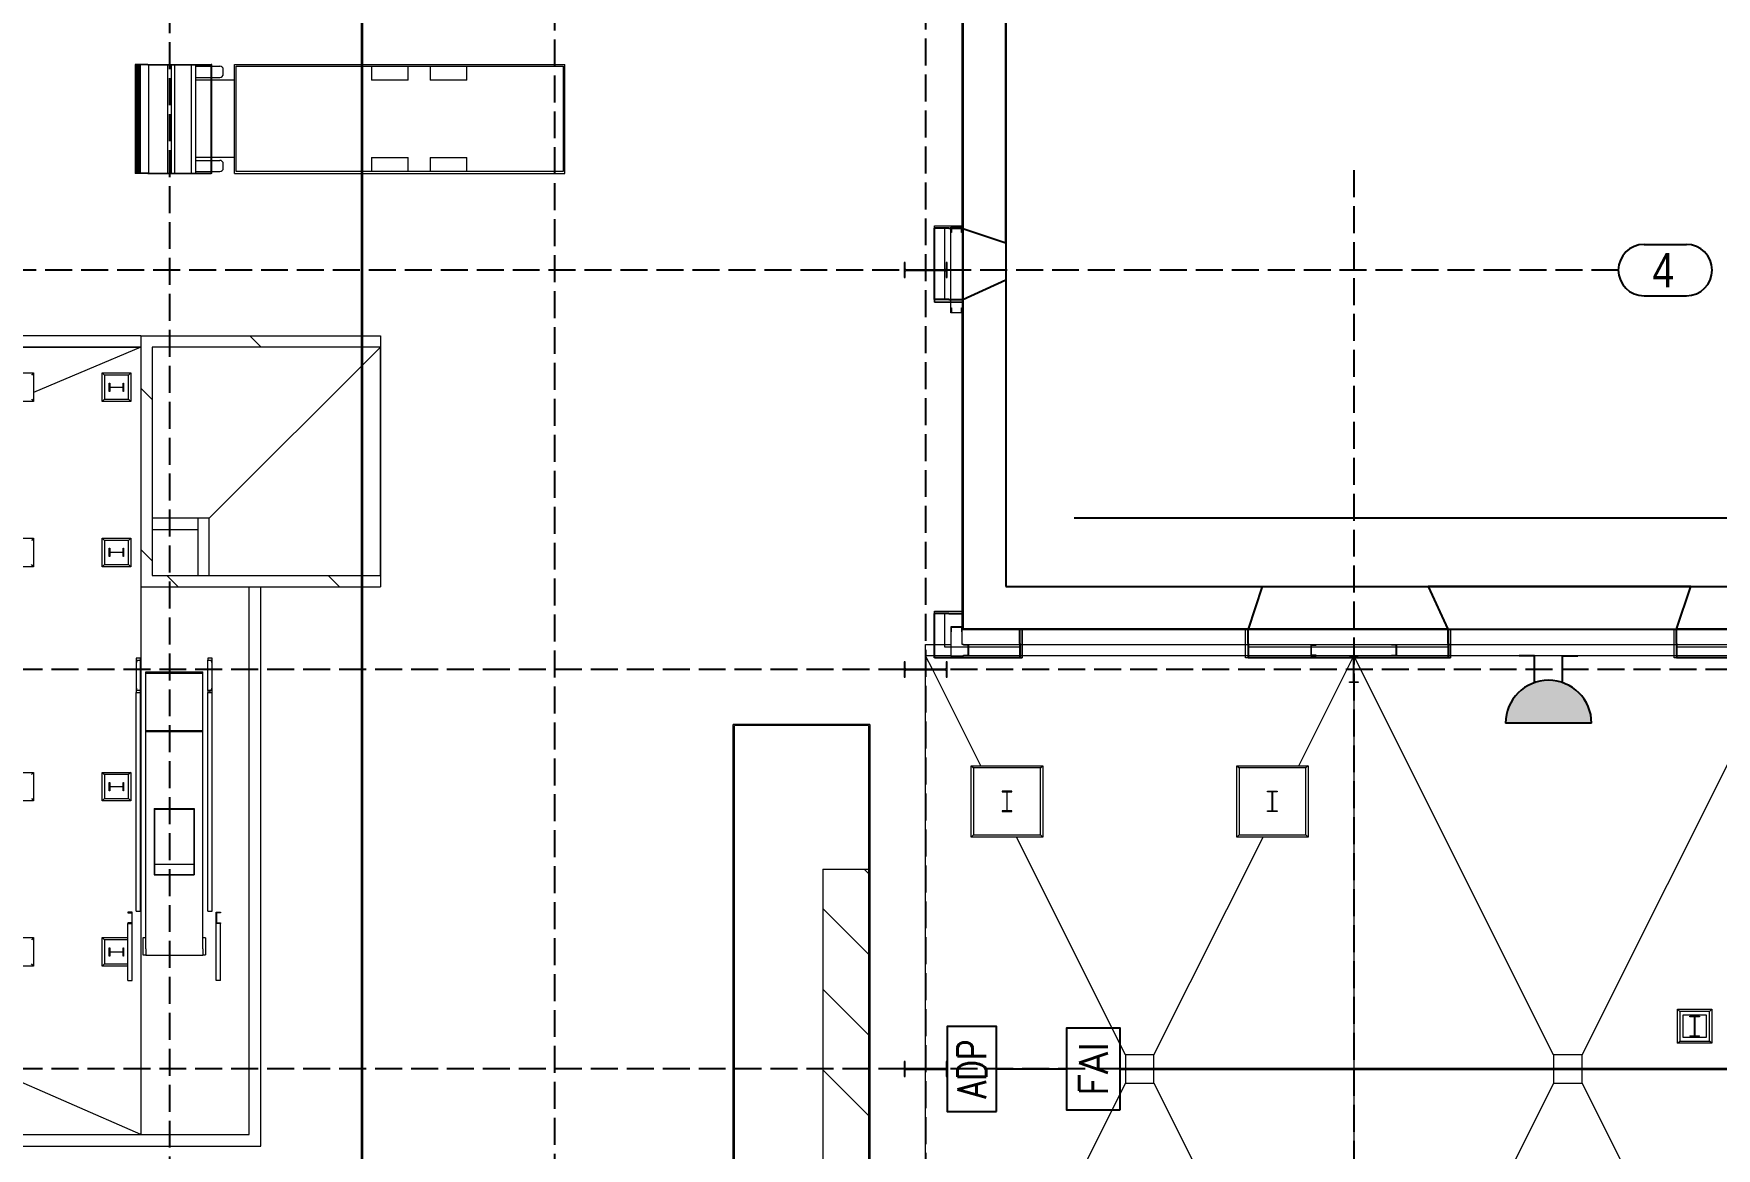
# Model space of a CAD drawing. Header units: millimetres. Extents: x 91119 to 792617, y 23924 to 150567.
# Drawn here: x 740424 to 769904, y 40645 to 60179 of the extents above; entities that cross this region are included whole.
import ezdxf
from ezdxf.enums import TextEntityAlignment as Align

# ---------------------------------------------------------------- set-up
doc = ezdxf.new("R2010")
doc.units = ezdxf.units.MM
doc.header["$LTSCALE"] = 100
for name, pattern in [('121217 IES and EMR$0$XKITLINE00', [0]), ('121217 IES and EMR$0$XKITLINE03', [6.299213, 4.724409, -1.574803]), ('DASHED', [19.05, 12.7, -6.35])]:
    doc.linetypes.add(name, pattern=pattern)
doc.layers.add('121217 IES and EMR$0$G3 Fab Prts-22 Door-Plan', color=7, linetype='Continuous', lineweight=5)
for name, color, linetype in [('121217 IES and EMR$0$grid', 8, 'Continuous'), ('121217 IES and EMR$0$layout', 8, 'Continuous'), ('121217 IES and EMR$0$Xref', 8, 'Continuous'), ('FA', 1, 'Continuous'), ('Fire Alarm', 1, 'Continuous'), ('Text', 7, 'Continuous')]:
    doc.layers.add(name, color=color, linetype=linetype)
doc.styles.add('121217 IES and EMR$0$CENTURY_GOTHIC', font='GOTHIC.TTF')
doc.styles.add('ROMANS', font='romans.shx', dxfattribs={"width": 0.8, "height": 2.5})

# ---------------------------------------------------------------- blocks, each defined once
blk = doc.blocks.new('121217 IES and EMR$0$Group-47-1')
at = {"layer": '121217 IES and EMR$0$G3 Fab Prts-22 Door-Plan', "color": 7, "linetype": 'Continuous', "lineweight": 5, "transparency": 33554687}
for p, q in [((-2250, 250.5), (-2250, -250.5)), ((2250, 250.5), (2250, -250.5))]:
    blk.add_line(p, q, dxfattribs=at)
blk = doc.blocks.new('121217 IES and EMR$0$Group-48-1')
at = {"layer": '121217 IES and EMR$0$G3 Fab Prts-22 Door-Plan', "color": 7, "linetype": 'Continuous', "lineweight": 5, "transparency": 33554687, "flags": 128}
for points in [[(-2250, 250.5), (-2208, 250.5), (-2208, -250.5), (-2250, -250.5)], [(2208, 250.5), (2250, 250.5), (2250, -250.5), (2208, -250.5)]]:
    blk.add_lwpolyline(points, close=True, dxfattribs=at)
blk = doc.blocks.new('121217 IES and EMR$0$Group-64-1')
at = {"layer": '121217 IES and EMR$0$G3 Fab Prts-22 Door-Plan', "color": 7, "linetype": 'Continuous', "lineweight": 5, "transparency": 33554687}
for p, q in [((-2750, 250.5), (-2750, -250.5)), ((2750, 250.5), (2750, -250.5))]:
    blk.add_line(p, q, dxfattribs=at)
blk = doc.blocks.new('121217 IES and EMR$0$Group-65-1')
at = {"layer": '121217 IES and EMR$0$G3 Fab Prts-22 Door-Plan', "color": 7, "linetype": 'Continuous', "lineweight": 5, "transparency": 33554687, "flags": 128}
for points in [[(-2750, 250.5), (-2708, 250.5), (-2708, -250.5), (-2750, -250.5)], [(2708, 250.5), (2750, 250.5), (2750, -250.5), (2708, -250.5)]]:
    blk.add_lwpolyline(points, close=True, dxfattribs=at)
blk = doc.blocks.new('121217 IES and EMR$0$Group-145-1')
at = {"layer": '121217 IES and EMR$0$G3 Fab Prts-22 Door-Plan', "color": 7, "linetype": 'Continuous', "lineweight": 5, "transparency": 33554687}
for p, q in [((-2000, 250.5), (-2000, -250.5)), ((2000, 250.5), (2000, -250.5))]:
    blk.add_line(p, q, dxfattribs=at)
blk = doc.blocks.new('121217 IES and EMR$0$Group-146-1')
at = {"layer": '121217 IES and EMR$0$G3 Fab Prts-22 Door-Plan', "color": 7, "linetype": 'Continuous', "lineweight": 5, "transparency": 33554687, "flags": 128}
for points in [[(-2000, 250.5), (-1958, 250.5), (-1958, -250.5), (-2000, -250.5)], [(1958, 250.5), (2000, 250.5), (2000, -250.5), (1958, -250.5)]]:
    blk.add_lwpolyline(points, close=True, dxfattribs=at)
blk = doc.blocks.new('121217 IES and EMR$0$Group-148-1')
at = {"layer": '121217 IES and EMR$0$G3 Fab Prts-22 Door-Plan', "color": 7, "linetype": 'Continuous', "lineweight": 5, "transparency": 33554687}
for p, q in [((-2000, 250.5), (-2000, -250.5)), ((2000, 250.5), (2000, -250.5))]:
    blk.add_line(p, q, dxfattribs=at)
blk = doc.blocks.new('121217 IES and EMR$0$Group-149-1')
at = {"layer": '121217 IES and EMR$0$G3 Fab Prts-22 Door-Plan', "color": 7, "linetype": 'Continuous', "lineweight": 5, "transparency": 33554687, "flags": 128}
for points in [[(-2000, 250.5), (-1958, 250.5), (-1958, -250.5), (-2000, -250.5)], [(1958, 250.5), (2000, 250.5), (2000, -250.5), (1958, -250.5)]]:
    blk.add_lwpolyline(points, close=True, dxfattribs=at)

msp = doc.modelspace()

# ---------------------------------------------------------------- hatches: boundary and pattern name
at = {"layer": 'Fire Alarm'}
h = msp.add_hatch(color=256, dxfattribs=at)
edge = h.paths.add_edge_path()
edge.add_line((767717, 48094), (766212, 48094))
edge.add_arc((766965, 48094), 753, 0, 180, ccw=False)

# ---------------------------------------------------------------- linework, layer by layer
at = {"layer": '121217 IES and EMR$0$grid', "linetype": '121217 IES and EMR$0$XKITLINE03'}
for p, q in [((749552, 144487), (749552, 31436)), ((742802, 144437), (742802, 31436)), ((756052, 113005), (756052, 28641)), ((763552, 57786), (763552, 28636)), ((768187, 56036), (614302, 56036)), ((790973, 49036), (614302, 49036)), ((790973, 42036), (614302, 42036))]:
    msp.add_line(p, q, dxfattribs=at)
at = {"layer": '121217 IES and EMR$0$grid', "linetype": '121217 IES and EMR$0$XKITLINE00'}
for p, q in [((768637, 56486), (769381, 56486)), ((768637, 55586), (769381, 55586))]:
    msp.add_line(p, q, dxfattribs=at)
for centre, start, end in [((768637, 56036), 90, 270), ((769381, 56036), 270, 90)]:
    msp.add_arc(centre, 450, start, end, dxfattribs=at)
at = {"layer": '121217 IES and EMR$0$layout'}
for p, q in [((756706, 118736), (756706, 49742)), ((757456, 56513), (757456, 61615)), ((756706, 61268), (756706, 56763)), ((756456, 56768), (756205, 56768)), ((756205, 56768), (756205, 56768)), ((756205, 56768), (756205, 56768)), ((756456, 56768), (756706, 56768)), ((756706, 56768), (756706, 56768)), ((756706, 56768), (756706, 56768)), ((756706, 56763), (757456, 56513)), ((756706, 55518), (757456, 55865)), ((757456, 55865), (757456, 50492)), ((756456, 55518), (756205, 55518)), ((756205, 55518), (756205, 55518)), ((756205, 55518), (756205, 55518)), ((756456, 55518), (756706, 55518)), ((756706, 49742), (756706, 55518)), ((756706, 55518), (756706, 55518)), ((756706, 55518), (756706, 55518)), ((757456, 50492), (761950, 50492)), ((761950, 50492), (761700, 49742)), ((769456, 50492), (764856, 50492)), ((764856, 50492), (765203, 49742)), ((769206, 49742), (769456, 50492)), ((756456, 50018), (756205, 50018)), ((756205, 50018), (756205, 50018)), ((756205, 50018), (756205, 50018)), ((756456, 50018), (756706, 50018)), ((756706, 50018), (756706, 50018)), ((756706, 50018), (756706, 50018)), ((756706, 49742), (786669, 49742)), ((757195, 49742), (756706, 49742)), ((761700, 49742), (757195, 49742)), ((757195, 49742), (757195, 49742)), ((757700, 49492), (757700, 49742)), ((757700, 49742), (757700, 49742)), ((757700, 49742), (757700, 49742)), ((761700, 49492), (761700, 49742)), ((761700, 49742), (761700, 49742)), ((761700, 49742), (761700, 49742)), ((765203, 49742), (769206, 49742)), ((765206, 49492), (765206, 49742)), ((765206, 49742), (765206, 49742)), ((765206, 49742), (765206, 49742)), ((769206, 49492), (769206, 49742)), ((769206, 49742), (769206, 49742)), ((769206, 49742), (769206, 49742)), ((757700, 49492), (757700, 49241)), ((757700, 49241), (757700, 49241)), ((757700, 49241), (757700, 49241)), ((761700, 49492), (761700, 49241)), ((761700, 49241), (761700, 49241)), ((761700, 49241), (761700, 49241)), ((765206, 49492), (765206, 49241)), ((765206, 49241), (765206, 49241)), ((765206, 49241), (765206, 49241)), ((769206, 49492), (769206, 49241)), ((769206, 49241), (769206, 49241)), ((769206, 49241), (769206, 49241))]:
    msp.add_line(p, q, dxfattribs=at)
at = {"layer": '121217 IES and EMR$0$layout', "transparency": 33554687}
for p, q in [((756706, 73543), (756706, 49742)), ((757456, 73232), (757456, 50492)), ((757456, 61517), (757456, 50492)), ((756205, 55518), (756205, 56768)), ((756706, 55518), (756706, 56768)), ((758656, 51692), (788619, 51692)), ((757456, 50492), (787419, 50492)), ((757456, 50492), (787419, 50492)), ((756205, 49241), (756205, 50018)), ((756706, 49742), (756706, 50018)), ((756706, 49742), (786669, 49742)), ((757700, 49742), (756706, 49742)), ((765206, 49742), (761700, 49742)), ((786669, 49742), (769206, 49742)), ((757700, 49241), (756205, 49241)), ((765206, 49241), (761700, 49241)), ((786168, 49241), (769206, 49241))]:
    msp.add_line(p, q, dxfattribs=at)
at = {"layer": '121217 IES and EMR$0$layout', "linetype": 'Continuous', "lineweight": 5, "transparency": 33554687}
for p, q in [((756205, 56768), (756205, 56810)), ((756205, 56810), (756706, 56810)), ((756390, 55518), (756390, 56768)), ((756390, 55518), (756390, 56768)), ((756706, 56768), (756706, 56810)), ((756205, 55518), (756205, 55476)), ((756205, 55476), (756706, 55476)), ((756706, 55518), (756706, 55476)), ((756205, 50018), (756205, 50060)), ((756205, 50060), (756706, 50060)), ((756390, 49426), (756390, 50018)), ((756390, 49426), (756390, 50018)), ((756706, 50018), (756706, 50060)), ((757700, 49742), (757742, 49742)), ((757742, 49241), (757742, 49742)), ((761700, 49742), (761658, 49742)), ((761658, 49241), (761658, 49742)), ((765206, 49742), (765248, 49742)), ((765248, 49241), (765248, 49742)), ((769206, 49742), (769164, 49742)), ((769164, 49241), (769164, 49742)), ((757700, 49426), (756390, 49426)), ((757700, 49426), (756390, 49426)), ((757700, 49241), (757742, 49241)), ((761700, 49241), (761658, 49241)), ((765206, 49426), (761700, 49426)), ((765206, 49241), (765248, 49241)), ((769206, 49241), (769164, 49241)), ((786353, 49426), (769206, 49426))]:
    msp.add_line(p, q, dxfattribs=at)
at = {"layer": '121217 IES and EMR$0$Xref', "linetype": 'Continuous', "lineweight": 20}
for p, q in [((756692, 56786), (756692, 61286)), ((742216, 59641), (742201, 59641)), ((742201, 59641), (742201, 57731)), ((742216, 57731), (742216, 59641)), ((742240, 59641), (742216, 59641)), ((742240, 57731), (742240, 59641)), ((742260, 59641), (742240, 59641)), ((742260, 57731), (742260, 59641)), ((742282, 59641), (742260, 59641)), ((742282, 57731), (742282, 59641)), ((742311, 59641), (742282, 59641)), ((742311, 59635), (742288, 59635)), ((742288, 59635), (742288, 57737)), ((742368, 59641), (742311, 59641)), ((742311, 59641), (742311, 59635)), ((742368, 59635), (742311, 59635)), ((742422, 59641), (742368, 59641)), ((742368, 59641), (742368, 59635)), ((742422, 59635), (742368, 59635)), ((742422, 59641), (742539, 59641)), ((742422, 59641), (742422, 59635)), ((742422, 59635), (742539, 59635)), ((742443, 57737), (742443, 59635)), ((742539, 59641), (742669, 59641)), ((742539, 59641), (742539, 59635)), ((742539, 59635), (742669, 59635)), ((742669, 59641), (742700, 59641)), ((742669, 59641), (742669, 59635)), ((742669, 59635), (742700, 59635)), ((742700, 59641), (742719, 59641)), ((742700, 59641), (742700, 59635)), ((742700, 59635), (742719, 59635)), ((742719, 59641), (743180, 59641)), ((742719, 59641), (742719, 59635)), ((742719, 59635), (743180, 59635)), ((742773, 57737), (742773, 59635)), ((742839, 57737), (742839, 59635)), ((742900, 57737), (742900, 59635)), ((743180, 59641), (743199, 59641)), ((743180, 59641), (743180, 59635)), ((743180, 59635), (743199, 59635)), ((743189, 57737), (743189, 59635)), ((743199, 59641), (743201, 59641)), ((743199, 59641), (743199, 59635)), ((743199, 59635), (743201, 59635)), ((743201, 59641), (743535, 59641)), ((743201, 59635), (743201, 59641)), ((743201, 59635), (743529, 59635)), ((743264, 57737), (743264, 59635)), ((743264, 59609), (743529, 59609)), ((743529, 59635), (743529, 57737)), ((743548, 59641), (743535, 59641)), ((743535, 59641), (743535, 57731)), ((743544, 59609), (743687, 59609)), ((743548, 57731), (743548, 59641)), ((743943, 57731), (743943, 59641)), ((743943, 59641), (749731, 59641)), ((743973, 59611), (749701, 59611)), ((743973, 57761), (743973, 59611)), ((746344, 59611), (746344, 59361)), ((746983, 59361), (746983, 59611)), ((747369, 59611), (747369, 59361)), ((748012, 59361), (748012, 59611)), ((749701, 59611), (749701, 57761)), ((749731, 57731), (749731, 59641)), ((743264, 59413), (743529, 59413)), ((743529, 59361), (743264, 59361)), ((743544, 59413), (743687, 59413)), ((743943, 59361), (743548, 59361)), ((743747, 59473), (743747, 59549)), ((746983, 59361), (746344, 59361)), ((748012, 59361), (747369, 59361)), ((743529, 58011), (743264, 58011)), ((743264, 57959), (743529, 57959)), ((743544, 57959), (743687, 57959)), ((743943, 58011), (743548, 58011)), ((743747, 57823), (743747, 57899)), ((746344, 58011), (746344, 57761)), ((746344, 58011), (746983, 58011)), ((746983, 57761), (746983, 58011)), ((747369, 58011), (747369, 57761)), ((747369, 58011), (748012, 58011)), ((748012, 57761), (748012, 58011)), ((742216, 57731), (742201, 57731)), ((742240, 57731), (742216, 57731)), ((742260, 57731), (742240, 57731)), ((742282, 57731), (742260, 57731)), ((742311, 57731), (742282, 57731)), ((742311, 57737), (742288, 57737)), ((742368, 57737), (742311, 57737)), ((742311, 57737), (742311, 57731)), ((742368, 57731), (742311, 57731)), ((742422, 57737), (742368, 57737)), ((742368, 57737), (742368, 57731)), ((742422, 57731), (742368, 57731)), ((742422, 57737), (742422, 57731)), ((742422, 57737), (742539, 57737)), ((742422, 57731), (742539, 57731)), ((742539, 57737), (742669, 57737)), ((742539, 57737), (742539, 57731)), ((742539, 57731), (742669, 57731)), ((742669, 57737), (742700, 57737)), ((742669, 57737), (742669, 57731)), ((742669, 57731), (742700, 57731)), ((742700, 57737), (742719, 57737)), ((742700, 57737), (742700, 57731)), ((742700, 57731), (742719, 57731)), ((742719, 57737), (743180, 57737)), ((742719, 57737), (742719, 57731)), ((742719, 57731), (743180, 57731)), ((743180, 57737), (743199, 57737)), ((743180, 57737), (743180, 57731)), ((743180, 57731), (743199, 57731)), ((743199, 57737), (743201, 57737)), ((743199, 57737), (743199, 57731)), ((743199, 57731), (743201, 57731)), ((743201, 57731), (743201, 57737)), ((743201, 57737), (743529, 57737)), ((743201, 57731), (743535, 57731)), ((743264, 57763), (743529, 57763)), ((743548, 57731), (743535, 57731)), ((743544, 57763), (743687, 57763)), ((743943, 57731), (749731, 57731)), ((749701, 57761), (743973, 57761)), ((756492, 55376), (756492, 56696)), ((756692, 56696), (756692, 55376)), ((756692, 49786), (756692, 55286)), ((742302, 54886), (716502, 54886)), ((742302, 54886), (742302, 50486)), ((742302, 54886), (746502, 54886)), ((746502, 54886), (746502, 54686)), ((742302, 54686), (716702, 54686)), ((716702, 54686), (742302, 54686)), ((742302, 54686), (740424, 53893)), ((742302, 54686), (742302, 40886)), ((746502, 54686), (742502, 54686)), ((742502, 54686), (742502, 50686)), ((746502, 54686), (743502, 51686)), ((746502, 54686), (746502, 50686)), ((746502, 50686), (746502, 54686)), ((739924, 54234), (740424, 54234)), ((740424, 54234), (740384, 54194)), ((740424, 54234), (740424, 53734)), ((741624, 53734), (741624, 54234)), ((741624, 54234), (742124, 54234)), ((741624, 54234), (741664, 54194)), ((742084, 54194), (741664, 54194)), ((741664, 54194), (741664, 53774)), ((741749, 54057), (741757, 54057)), ((741749, 53911), (741749, 54057)), ((741757, 54057), (741757, 53995)), ((741757, 53974), (741757, 53911)), ((741765, 53987), (741984, 53987)), ((741984, 53981), (741765, 53981)), ((741991, 54057), (742000, 54057)), ((741991, 53995), (741991, 54057)), ((741991, 53911), (741991, 53974)), ((742000, 54057), (742000, 53911)), ((742124, 54234), (742084, 54194)), ((742084, 53774), (742084, 54194)), ((742124, 54234), (742124, 53734)), ((740424, 53734), (739924, 53734)), ((740384, 53774), (740424, 53734)), ((741664, 53774), (741624, 53734)), ((742124, 53734), (741624, 53734)), ((741664, 53774), (742084, 53774)), ((741757, 53911), (741749, 53911)), ((742000, 53911), (741991, 53911)), ((742084, 53774), (742124, 53734)), ((743302, 51686), (742502, 51686)), ((743502, 51686), (743302, 51686)), ((743302, 51686), (743302, 50686)), ((743502, 50686), (743502, 51686)), ((739924, 51338), (740424, 51338)), ((740424, 51338), (740384, 51298)), ((740424, 51338), (740424, 50838)), ((741624, 50838), (741624, 51338)), ((741624, 51338), (742124, 51338)), ((741624, 51338), (741664, 51298)), ((742084, 51298), (741664, 51298)), ((741664, 51298), (741664, 50878)), ((742124, 51338), (742084, 51298)), ((742084, 50878), (742084, 51298)), ((742124, 51338), (742124, 50838)), ((743302, 51486), (742502, 51486)), ((741749, 51161), (741757, 51161)), ((741749, 51015), (741749, 51161)), ((741757, 51015), (741749, 51015)), ((741757, 51161), (741757, 51099)), ((741757, 51078), (741757, 51015)), ((741765, 51091), (741984, 51091)), ((741984, 51085), (741765, 51085)), ((741991, 51161), (742000, 51161)), ((741991, 51099), (741991, 51161)), ((741991, 51015), (741991, 51078)), ((742000, 51015), (741991, 51015)), ((742000, 51161), (742000, 51015)), ((740424, 50838), (739924, 50838)), ((740424, 50838), (740384, 50878)), ((741664, 50878), (741624, 50838)), ((742124, 50838), (741624, 50838)), ((741664, 50878), (742084, 50878)), ((742084, 50878), (742124, 50838)), ((742302, 50486), (746502, 50486)), ((742502, 50686), (746502, 50686)), ((743302, 50686), (743502, 50686)), ((743302, 50686), (743302, 50686)), ((743502, 50686), (743502, 50686)), ((744202, 40886), (744202, 50486)), ((744402, 40686), (744402, 50486)), ((746502, 50686), (746502, 50486)), ((756492, 49696), (756492, 49276)), ((756692, 49476), (756692, 49696)), ((742222, 49233), (742222, 48634)), ((742297, 49233), (742222, 49233)), ((742297, 49198), (742297, 49233)), ((743552, 49233), (743477, 49233)), ((743477, 49233), (743477, 49198)), ((743552, 48634), (743552, 49233)), ((756052, 49043), (756052, 49476)), ((756052, 49476), (756492, 49476)), ((756052, 49476), (756492, 49476)), ((756169, 49043), (756052, 49276)), ((756492, 49276), (756052, 49276)), ((756492, 49276), (756712, 49276)), ((756712, 49476), (756692, 49476)), ((756802, 49476), (762802, 49476)), ((762802, 49276), (756802, 49276)), ((762588, 47351), (763539, 49250)), ((762892, 49476), (764212, 49476)), ((764212, 49276), (762892, 49276)), ((763544, 49261), (763552, 49276)), ((763552, 49276), (763552, 49261)), ((763559, 49261), (763552, 49276)), ((767052, 42286), (763565, 49250)), ((764302, 49476), (770302, 49476)), ((770302, 49276), (764302, 49276)), ((767552, 42286), (771039, 49250)), ((742228, 48709), (742228, 49158)), ((742240, 49198), (742297, 49198)), ((742297, 48669), (742297, 49198)), ((742387, 48967), (742387, 48994)), ((742387, 48994), (743387, 48994)), ((742387, 47969), (742387, 48967)), ((743387, 48967), (742387, 48967)), ((743387, 48967), (743387, 48994)), ((743387, 47969), (743387, 48967)), ((743477, 48669), (743477, 49198)), ((743477, 49198), (743534, 49198)), ((743546, 49158), (743546, 48709)), ((756052, 42043), (756052, 49030)), ((756052, 42043), (756052, 49030)), ((757016, 47351), (756175, 49030)), ((742297, 48669), (742240, 48669)), ((742297, 48634), (742297, 48669)), ((743534, 48669), (743477, 48669)), ((743477, 48669), (743477, 48634)), ((763552, 48811), (763552, 37637)), ((742222, 44801), (742222, 48634)), ((742222, 48634), (742297, 48634)), ((742297, 44801), (742297, 48634)), ((743477, 44801), (743477, 48634)), ((743477, 48634), (743552, 48634)), ((743552, 44801), (743552, 48634)), ((755072, 48074), (752682, 48074)), ((752682, 35998), (752682, 48074)), ((755052, 48054), (752702, 48054)), ((752702, 36018), (752702, 48054)), ((755052, 48054), (755052, 36018)), ((755072, 48074), (755072, 35998)), ((742387, 47942), (742387, 47969)), ((742387, 47969), (743387, 47969)), ((742387, 44139), (742387, 47942)), ((743387, 47942), (742387, 47942)), ((743387, 47942), (743387, 47969)), ((743387, 44139), (743387, 47942)), ((739924, 47234), (740424, 47234)), ((740424, 47234), (740384, 47194)), ((740424, 47234), (740424, 46734)), ((741624, 46734), (741624, 47234)), ((741624, 47234), (742124, 47234)), ((741624, 47234), (741664, 47194)), ((742084, 47194), (741664, 47194)), ((741664, 47194), (741664, 46774)), ((742124, 47234), (742084, 47194)), ((742084, 46774), (742084, 47194)), ((742124, 47234), (742124, 46734)), ((756852, 47351), (758102, 47351)), ((756852, 46101), (756852, 47351)), ((756852, 47351), (756892, 47311)), ((756892, 47311), (756892, 46141)), ((758062, 47311), (756892, 47311)), ((758062, 47311), (758102, 47351)), ((758062, 46141), (758062, 47311)), ((758102, 47351), (758102, 46101)), ((761502, 46101), (761502, 47351)), ((761502, 47351), (762752, 47351)), ((761502, 47351), (761542, 47311)), ((762712, 47311), (761542, 47311)), ((761542, 47311), (761542, 46141)), ((762752, 47351), (762712, 47311)), ((762712, 46141), (762712, 47311)), ((762752, 47351), (762752, 46101)), ((741749, 47057), (741757, 47057)), ((741749, 46911), (741749, 47057)), ((741757, 46911), (741749, 46911)), ((741757, 47057), (741757, 46995)), ((741757, 46974), (741757, 46911)), ((741765, 46987), (741984, 46987)), ((741984, 46981), (741765, 46981)), ((741991, 47057), (742000, 47057)), ((741991, 46995), (741991, 47057)), ((741991, 46911), (741991, 46974)), ((742000, 46911), (741991, 46911)), ((742000, 47057), (742000, 46911)), ((757391, 46903), (757391, 46892)), ((757562, 46903), (757391, 46903)), ((757391, 46892), (757463, 46892)), ((757394, 46900), (757394, 46895)), ((757559, 46900), (757394, 46900)), ((757394, 46895), (757463, 46895)), ((757473, 46882), (757473, 46570)), ((757476, 46882), (757476, 46570)), ((757477, 46570), (757477, 46882)), ((757480, 46570), (757480, 46882)), ((757491, 46895), (757559, 46895)), ((757491, 46892), (757562, 46892)), ((757559, 46895), (757559, 46900)), ((757562, 46892), (757562, 46903)), ((762041, 46903), (762212, 46903)), ((762041, 46892), (762041, 46903)), ((762113, 46892), (762041, 46892)), ((762044, 46900), (762209, 46900)), ((762044, 46895), (762044, 46900)), ((762113, 46895), (762044, 46895)), ((762123, 46570), (762123, 46882)), ((762126, 46570), (762126, 46882)), ((762127, 46882), (762127, 46570)), ((762130, 46882), (762130, 46570)), ((762209, 46895), (762141, 46895)), ((762212, 46892), (762141, 46892)), ((762209, 46900), (762209, 46895)), ((762212, 46903), (762212, 46892)), ((740424, 46734), (739924, 46734)), ((740384, 46774), (740424, 46734)), ((741664, 46774), (741624, 46734)), ((742124, 46734), (741624, 46734)), ((741664, 46774), (742084, 46774)), ((742084, 46774), (742124, 46734)), ((742537, 46599), (743237, 46599)), ((742537, 46599), (742537, 46592)), ((742537, 46592), (742537, 45437)), ((743237, 46592), (742537, 46592)), ((742543, 46585), (742543, 45444)), ((743231, 46585), (742543, 46585)), ((743231, 46585), (743231, 45444)), ((743237, 46599), (743237, 46592)), ((743237, 46592), (743237, 45437)), ((757391, 46560), (757391, 46548)), ((757463, 46560), (757391, 46560)), ((757391, 46548), (757562, 46548)), ((757394, 46557), (757394, 46551)), ((757463, 46557), (757394, 46557)), ((757394, 46551), (757559, 46551)), ((757562, 46560), (757491, 46560)), ((757559, 46557), (757491, 46557)), ((757559, 46551), (757559, 46557)), ((757562, 46548), (757562, 46560)), ((762041, 46560), (762113, 46560)), ((762041, 46548), (762041, 46560)), ((762212, 46548), (762041, 46548)), ((762044, 46557), (762113, 46557)), ((762044, 46551), (762044, 46557)), ((762209, 46551), (762044, 46551)), ((762141, 46560), (762212, 46560)), ((762141, 46557), (762209, 46557)), ((762209, 46557), (762209, 46551)), ((762212, 46560), (762212, 46548)), ((756852, 46101), (756892, 46141)), ((758102, 46101), (756852, 46101)), ((756892, 46141), (758062, 46141)), ((759552, 42286), (757642, 46101)), ((758062, 46141), (758102, 46101)), ((760052, 42286), (761962, 46101)), ((761542, 46141), (761502, 46101)), ((762752, 46101), (761502, 46101)), ((761542, 46141), (762712, 46141)), ((762712, 46141), (762752, 46101)), ((742537, 45437), (743237, 45437)), ((742543, 45628), (743231, 45628)), ((742543, 45444), (743231, 45444)), ((754252, 45536), (754252, 38536)), ((754252, 45536), (755052, 45536)), ((755052, 45536), (755052, 38536)), ((742077, 44786), (742077, 44774)), ((742152, 44786), (742077, 44786)), ((742077, 44774), (742134, 44774)), ((742077, 44599), (742077, 44586)), ((742134, 44599), (742077, 44599)), ((742077, 43586), (742077, 44586)), ((742077, 44586), (742152, 44586)), ((742146, 44762), (742146, 44611)), ((742152, 44586), (742152, 44786)), ((742152, 43586), (742152, 44586)), ((742222, 44801), (742297, 44801)), ((743477, 44801), (743552, 44801)), ((743622, 44586), (743622, 44786)), ((743622, 44786), (743697, 44786)), ((743622, 43586), (743622, 44586)), ((743697, 44586), (743622, 44586)), ((743628, 44762), (743628, 44611)), ((743697, 44774), (743640, 44774)), ((743640, 44599), (743697, 44599)), ((743697, 44786), (743697, 44774)), ((743697, 44599), (743697, 44586)), ((743697, 43586), (743697, 44586)), ((739924, 44338), (740424, 44338)), ((740424, 44338), (740384, 44298)), ((740424, 44338), (740424, 43838)), ((741624, 43838), (741624, 44338)), ((741624, 44338), (742077, 44338)), ((741624, 44338), (741664, 44298)), ((742077, 44298), (741664, 44298)), ((741664, 44298), (741664, 43878)), ((742387, 44336), (742337, 44336)), ((742337, 44336), (742337, 44036)), ((743437, 44336), (743387, 44336)), ((743437, 44336), (743437, 44036)), ((742301, 40886), (735109, 44040)), ((741749, 44161), (741757, 44161)), ((741749, 44015), (741749, 44161)), ((741757, 44015), (741749, 44015)), ((741757, 44161), (741757, 44099)), ((741757, 44078), (741757, 44015)), ((741765, 44091), (741984, 44091)), ((741984, 44085), (741765, 44085)), ((741991, 44161), (742000, 44161)), ((741991, 44099), (741991, 44161)), ((741991, 44015), (741991, 44078)), ((742000, 44015), (741991, 44015)), ((742000, 44161), (742000, 44015)), ((742337, 44036), (742387, 44036)), ((742387, 44139), (742387, 44028)), ((742387, 44028), (743387, 44028)), ((743387, 44139), (743387, 44028)), ((743387, 44036), (743437, 44036)), ((740424, 43838), (739924, 43838)), ((740424, 43838), (740384, 43878)), ((741664, 43878), (741624, 43838)), ((742077, 43838), (741624, 43838)), ((741664, 43878), (742077, 43878)), ((742077, 43586), (742152, 43586)), ((743697, 43586), (743622, 43586)), ((769224, 42486), (769224, 43086)), ((769224, 43086), (769824, 43086)), ((769264, 43046), (769224, 43086)), ((769784, 43046), (769264, 43046)), ((769264, 43046), (769264, 42526)), ((769784, 43046), (769824, 43086)), ((769784, 42526), (769784, 43046)), ((769824, 43086), (769824, 42486)), ((769324, 42586), (769324, 42986)), ((769324, 42986), (769724, 42986)), ((769439, 42952), (769439, 42964)), ((769439, 42964), (769610, 42964)), ((769510, 42952), (769439, 42952)), ((769521, 42631), (769521, 42942)), ((769528, 42942), (769528, 42631)), ((769610, 42952), (769538, 42952)), ((769610, 42964), (769610, 42952)), ((769724, 42986), (769724, 42586)), ((769224, 42486), (769264, 42526)), ((769824, 42486), (769224, 42486)), ((769264, 42526), (769784, 42526)), ((769724, 42586), (769324, 42586)), ((769439, 42620), (769510, 42620)), ((769439, 42620), (769439, 42609)), ((769610, 42609), (769439, 42609)), ((769538, 42620), (769610, 42620)), ((769610, 42609), (769610, 42620)), ((769824, 42486), (769784, 42526)), ((760052, 42286), (759552, 42286)), ((759552, 42286), (759552, 41786)), ((760052, 41786), (760052, 42286)), ((767552, 42286), (767052, 42286)), ((767052, 42286), (767052, 41786)), ((767552, 41786), (767552, 42286)), ((756052, 36086), (756052, 42030)), ((756052, 36086), (756052, 42030)), ((759552, 41786), (758102, 38891)), ((759552, 41786), (760052, 41786)), ((760052, 41786), (761502, 38890)), ((767052, 41786), (765514, 38716)), ((767052, 41786), (767552, 41786)), ((767552, 41786), (770115, 36668)), ((716502, 40686), (744402, 40686)), ((716702, 40886), (744202, 40886))]:
    msp.add_line(p, q, dxfattribs=at)
at = {"layer": '121217 IES and EMR$0$Xref', "linetype": 'Continuous', "lineweight": 15}
for p, q in [((756492, 56786), (756692, 56786)), ((756492, 56696), (756492, 56786)), ((756506, 56696), (756492, 56696)), ((756506, 56767), (756506, 56696)), ((756666, 56779), (756518, 56779)), ((756678, 56696), (756678, 56767)), ((756692, 56696), (756678, 56696)), ((756692, 56786), (756692, 56696)), ((755675, 56169), (755675, 55904)), ((755692, 56169), (755675, 56169)), ((755692, 56059), (755692, 56169)), ((755692, 55904), (755692, 56013)), ((756395, 56043), (755709, 56043)), ((755709, 56030), (756395, 56030)), ((756411, 56169), (756411, 56059)), ((756429, 56169), (756411, 56169)), ((756411, 56013), (756411, 55904)), ((756429, 55904), (756429, 56169)), ((755675, 55904), (755692, 55904)), ((756411, 55904), (756429, 55904)), ((756492, 55286), (756492, 55376)), ((756492, 55376), (756506, 55376)), ((756692, 55286), (756492, 55286)), ((756506, 55376), (756506, 55305)), ((756518, 55293), (756666, 55293)), ((756678, 55305), (756678, 55376)), ((756678, 55376), (756692, 55376)), ((756692, 55286), (756692, 55376)), ((756692, 49786), (756492, 49786)), ((756492, 49786), (756492, 49696)), ((756492, 49696), (756506, 49696)), ((756506, 49696), (756506, 49767)), ((756518, 49779), (756666, 49779)), ((756678, 49767), (756678, 49696)), ((756678, 49696), (756692, 49696)), ((756692, 49696), (756692, 49786)), ((756712, 49476), (756802, 49476)), ((756712, 49462), (756712, 49476)), ((756783, 49462), (756712, 49462)), ((756712, 49276), (756712, 49290)), ((756712, 49290), (756783, 49290)), ((756802, 49276), (756712, 49276)), ((756795, 49302), (756795, 49450)), ((756802, 49476), (756802, 49276)), ((762802, 49476), (762802, 49276)), ((762802, 49476), (762892, 49476)), ((762802, 49276), (762892, 49276)), ((762809, 49302), (762809, 49450)), ((762821, 49462), (762892, 49462)), ((762892, 49290), (762821, 49290)), ((762892, 49462), (762892, 49476)), ((762892, 49276), (762892, 49290)), ((763476, 49261), (763628, 49261)), ((763476, 49250), (763476, 49261)), ((763538, 49250), (763476, 49250)), ((763548, 48833), (763548, 49240)), ((763556, 49240), (763556, 48833)), ((763628, 49250), (763566, 49250)), ((763628, 49261), (763628, 49250)), ((764212, 49462), (764212, 49476)), ((764212, 49476), (764302, 49476)), ((764283, 49462), (764212, 49462)), ((764212, 49276), (764212, 49290)), ((764212, 49290), (764283, 49290)), ((764302, 49276), (764212, 49276)), ((764295, 49302), (764295, 49450)), ((764302, 49476), (764302, 49276)), ((755675, 49169), (755675, 48904)), ((755692, 49169), (755675, 49169)), ((755692, 49059), (755692, 49169)), ((755692, 48904), (755692, 49013)), ((756395, 49043), (755709, 49043)), ((755709, 49030), (756395, 49030)), ((756411, 49169), (756411, 49059)), ((756429, 49169), (756411, 49169)), ((756411, 49013), (756411, 48904)), ((756429, 48904), (756429, 49169)), ((755675, 48904), (755692, 48904)), ((756411, 48904), (756429, 48904)), ((763476, 48822), (763538, 48822)), ((763476, 48811), (763476, 48822)), ((763628, 48811), (763476, 48811)), ((763566, 48822), (763628, 48822)), ((763628, 48822), (763628, 48811)), ((755675, 42169), (755675, 41904)), ((755692, 42169), (755675, 42169)), ((755692, 42059), (755692, 42169)), ((756411, 42169), (756411, 42059)), ((756429, 42169), (756411, 42169)), ((756429, 41904), (756429, 42169)), ((755675, 41904), (755692, 41904)), ((755692, 41904), (755692, 42013)), ((756395, 42043), (755709, 42043)), ((755709, 42030), (756395, 42030)), ((756411, 42013), (756411, 41904)), ((756411, 41904), (756429, 41904))]:
    msp.add_line(p, q, dxfattribs=at)
at = {"layer": '121217 IES and EMR$0$Xref', "linetype": 'Continuous', "lineweight": 0}
for p, q in [((756429, 55913), (756420, 55904)), ((744212, 54886), (744412, 54686)), ((742302, 53969), (742502, 53769)), ((742302, 51140), (742502, 50940)), ((742755, 50686), (742955, 50486)), ((745584, 50686), (745784, 50486)), ((743528, 48669), (743494, 48634)), ((743552, 48692), (743543, 48684)), ((763481, 48822), (763476, 48817)), ((763556, 48897), (763548, 48890)), ((754247, 48074), (754227, 48054)), ((742828, 47969), (742802, 47942)), ((752702, 46529), (752682, 46509)), ((755072, 46070), (755052, 46050)), ((743132, 45444), (743125, 45437)), ((743237, 45549), (743231, 45543)), ((754977, 45536), (755052, 45461)), ((754252, 44847), (755052, 44047)), ((752702, 43700), (752682, 43680)), ((754252, 43433), (755052, 42633)), ((755072, 43242), (755052, 43222)), ((754252, 42019), (755052, 41219)), ((752702, 40872), (752682, 40852))]:
    msp.add_line(p, q, dxfattribs=at)
at = {"layer": '121217 IES and EMR$0$Xref', "linetype": 'Continuous', "lineweight": 20}
for centre, radius, start, end in [((743687, 59549), 60, 0, 90), ((743687, 59473), 60, 270, 0), ((743687, 57899), 60, 0, 90), ((743687, 57823), 60, 270, 0), ((741765, 53995), 7.6, 180, 270), ((741765, 53974), 7.6, 90, 180), ((741984, 53995), 7.6, 270, 0), ((741984, 53974), 7.6, 0, 90), ((741765, 51099), 7.6, 180, 270), ((741765, 51078), 7.6, 90, 180), ((741984, 51099), 7.6, 270, 0), ((741984, 51078), 7.6, 0, 90), ((741765, 46995), 7.6, 180, 270), ((741765, 46974), 7.6, 90, 180), ((741984, 46995), 7.6, 270, 0), ((741984, 46974), 7.6, 0, 90), ((757463, 46882), 13.2, 0, 90), ((757463, 46882), 10.2, 0, 90), ((757491, 46882), 13.2, 90, 180), ((757491, 46882), 10.2, 90, 180), ((762113, 46882), 13.2, 0, 90), ((762113, 46882), 10.2, 0, 90), ((762141, 46882), 13.2, 90, 180), ((762141, 46882), 10.2, 90, 180), ((757463, 46570), 10.2, 270, 0), ((757463, 46570), 13.2, 270, 0), ((757491, 46570), 13.2, 180, 270), ((757491, 46570), 10.2, 180, 270), ((762113, 46570), 10.2, 270, 0), ((762113, 46570), 13.2, 270, 0), ((762141, 46570), 13.2, 180, 270), ((762141, 46570), 10.2, 180, 270), ((742134, 44762), 12, 0, 90), ((742134, 44611), 12, 270, 0), ((743640, 44762), 12, 90, 180), ((743640, 44611), 12, 180, 270), ((741765, 44099), 7.6, 180, 270), ((741765, 44078), 7.6, 90, 180), ((741984, 44099), 7.6, 270, 0), ((741984, 44078), 7.6, 0, 90), ((769510, 42942), 10.2, 0, 90), ((769538, 42942), 10.2, 90, 180), ((769510, 42631), 10.2, 270, 0), ((769538, 42631), 10.2, 180, 270)]:
    msp.add_arc(centre, radius, start, end, dxfattribs=at)
at = {"layer": '121217 IES and EMR$0$Xref', "linetype": 'Continuous', "lineweight": 15}
for centre, radius, start, end in [((756518, 56767), 12, 90, 180), ((756666, 56767), 12, 0, 90), ((755709, 56059), 16.5, 180, 270), ((755709, 56013), 16.5, 90, 180), ((756395, 56059), 16.5, 270, 0), ((756395, 56013), 16.5, 0, 90), ((756518, 55305), 12, 180, 270), ((756666, 55305), 12, 270, 0), ((756518, 49767), 12, 90, 180), ((756666, 49767), 12, 0, 90), ((756783, 49450), 12, 0, 90), ((756783, 49302), 12, 270, 0), ((762821, 49450), 12, 90, 180), ((762821, 49302), 12, 180, 270), ((763538, 49240), 10.2, 0, 90), ((763566, 49240), 10.2, 90, 180), ((764283, 49450), 12, 0, 90), ((764283, 49302), 12, 270, 0), ((755709, 49059), 16.5, 180, 270), ((755709, 49013), 16.5, 90, 180), ((756395, 49059), 16.5, 270, 0), ((756395, 49013), 16.5, 0, 90), ((763538, 48833), 10.2, 270, 0), ((763566, 48833), 10.2, 180, 270), ((755709, 42059), 16.5, 180, 270), ((755709, 42013), 16.5, 90, 180), ((756395, 42059), 16.5, 270, 0), ((756395, 42013), 16.5, 0, 90)]:
    msp.add_arc(centre, radius, start, end, dxfattribs=at)
at = {"layer": '121217 IES and EMR$0$Xref', "linetype": 'Continuous', "lineweight": 20}
for centre, start_param, end_param in [((742240, 49158), 0, 1.570796), ((743534, 49158), 4.712389, 6.283185), ((742240, 48709), 1.570796, 3.141593), ((743534, 48709), 3.141593, 4.712389)]:
    msp.add_ellipse(centre, major_axis=(0, 39.9), ratio=0.300706, start_param=start_param, end_param=end_param, dxfattribs=at)
at = {"layer": 'FA', "linetype": 'DASHED', "ltscale": 0.5, "const_width": 50}
msp.add_lwpolyline([(738691, 117480), (745676, 117480, -0.414214), (746176, 116980), (746176, 36437)], format="xyb", dxfattribs=at)
at = {"layer": 'FA'}
msp.add_lwpolyline([(757292, 41292), (757292, 42780), (756429, 42780), (756429, 41292)], close=True, dxfattribs=at)
at = {"layer": 'FA', "linetype": 'DASHED', "ltscale": 0.5, "const_width": 50}
msp.add_lwpolyline([(785169, 42036), (759462, 42036)], dxfattribs=at)
at = {"layer": 'Fire Alarm'}
for p, q in [((766719, 49276), (766452, 49276)), ((766719, 48806), (766719, 49276)), ((767210, 48806), (767210, 49276)), ((767210, 49276), (767477, 49276)), ((767717, 48094), (766212, 48094)), ((757292, 42036), (758520, 42036))]:
    msp.add_line(p, q, dxfattribs=at)
msp.add_lwpolyline([(759462, 41323), (759462, 42750), (758520, 42750), (758520, 41323)], close=True, dxfattribs=at)
msp.add_arc((766965, 48094), 753, 0, 180, dxfattribs=at)

# ---------------------------------------------------------------- block references
at = {"layer": '121217 IES and EMR$0$layout', "transparency": 33554687}
for name, p, rotation in [('121217 IES and EMR$0$Group-47-1', (756456, 59018), 90.00004439622963), ('121217 IES and EMR$0$Group-48-1', (756456, 59018), 90.00004439622963), ('121217 IES and EMR$0$Group-64-1', (756456, 52768), 90.00004439622963), ('121217 IES and EMR$0$Group-65-1', (756456, 52768), 90.00004439622963), ('121217 IES and EMR$0$Group-145-1', (759700, 49492), 180.0000443962296), ('121217 IES and EMR$0$Group-146-1', (759700, 49492), 180.0000443962296), ('121217 IES and EMR$0$Group-148-1', (767206, 49492), 180.0000443962296), ('121217 IES and EMR$0$Group-149-1', (767206, 49492), 180.0000443962296)]:
    msp.add_blockref(name, p, dxfattribs=dict(at, rotation=rotation))

# ---------------------------------------------------------------- texts
at = {"layer": '121217 IES and EMR$0$grid', "style": '121217 IES and EMR$0$CENTURY_GOTHIC', "width": 0.85}
msp.add_text('4', height=600, dxfattribs=at).set_placement((768787, 55736))
at = {"layer": 'FA', "color": 0, "style": 'ROMANS', "width": 0.8}
msp.add_text('ADP', height=500, rotation=90, dxfattribs=at).set_placement((756860, 42036), align=Align.MIDDLE_CENTER)
at = {"layer": 'Text', "style": 'ROMANS'}
msp.add_text('FAI', height=500, rotation=89.9675, dxfattribs=at).set_placement((758991, 42036), align=Align.MIDDLE_CENTER)

doc.saveas('drawing.dxf')
